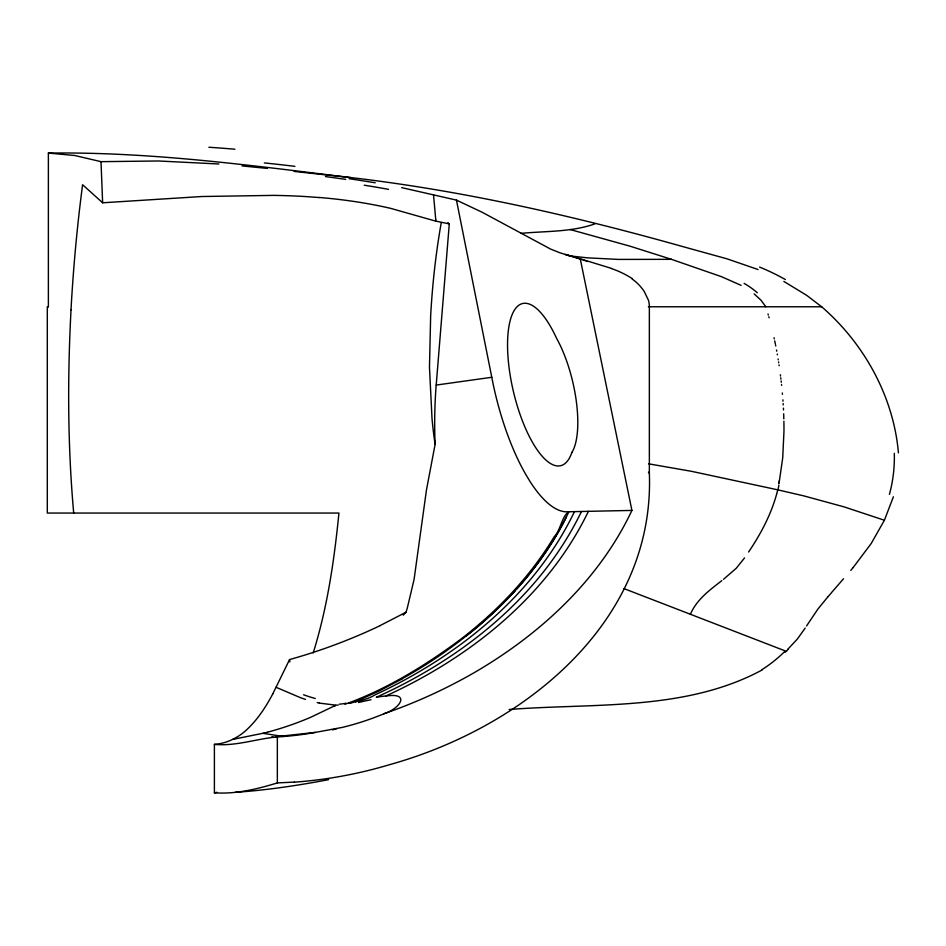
<?xml version="1.0" encoding="UTF-8"?>
<svg xmlns="http://www.w3.org/2000/svg" width="946" height="946" viewBox="0 0 946 946"><rect width="100%" height="100%" fill="white"/><g stroke="black" fill="none" stroke-linecap="round" stroke-linejoin="round"><path stroke-width="1.42" d="M48.376 306.776L48.376 153.086C148.96 151.691 248.975 165.148 348.601 177.316C462.346 190.43 574.139 215.972 684.242 247.001L726.966 258.814L758.053 269.527M272.791 693.879A305.889 105.006 90 0 1 249.165 727.344C240.012 736.851 227.655 743.402 214.399 744.384L214.399 792.819C235.826 794.285 257.005 789.153 277.344 782.921L277.344 736.922A350.682 328.711 89.9 0 0 315.385 732.393L342.476 727.368A311.92 292.361 -90 0 0 380.257 715.271L383.26 714.088M632.117 278.916L635.487 281.589A50.682 47.501 90 0 1 644.155 291.333L648.412 300.142A22.432 21.025 90 0 1 649.358 306.776L649.358 473.307C655.01 622.503 523.114 727.486 389.728 764.628A499.583 468.27 90 0 1 294.383 782.165M783.974 430.253L783.986 428.834M783.974 431.199L782.72 457.793L779.374 481.076M71.033 309.815C67.438 377.513 67.663 445.495 73.693 513.051M403.256 615.148L406 612.239L407.229 608.337L414.064 579.543L426.492 489.803L435.113 444.336L434.983 440.954A183.536 67.119 90 0 1 435.893 388.901L449.291 223.871L447.966 222.629M778.913 483.867L779.055 482.933M893.402 496.78L884.404 520.241L843.915 506.831L803.757 495.87L777.789 489.839L776.737 493.741M776.642 494.096C770.907 514.92 760.619 534.194 748.582 552.015M313.185 652.953C327.399 607.568 334.234 560.245 338.94 513.051L47.3 513.051L47.3 306.776L48.423 306.776M884.404 520.241L871.195 543.524L852.996 567.73M401.672 187.627L456.457 200.114L482.224 212.294L550.655 249.105L560.091 252.854L580.253 258.814L631.916 510.414C598.936 580.43 539.445 634.955 473.177 673.245A573.619 537.671 90 0 1 384.242 713.603L383.769 713.875M289.854 661.963L289.523 659.658L272.791 693.867M631.916 510.414L568.924 511.751C561.806 515.913 560.588 530.47 554.202 536.701C530.481 576.291 498.152 610.253 461.79 638.455C426.007 665.156 387.044 689.208 344.912 704.297M568.901 511.656C555.479 540.071 537.316 566.11 516.303 589.417M574.494 511.632C534.218 595.306 457.829 656.382 374.888 694.92C367.462 699.614 358.877 700.82 350.611 703.091M581.459 511.49C540.225 597.009 461.553 658.877 376.319 697.285C379.807 696.694 383.307 696.185 386.843 695.901C410.304 692.685 400.513 708.211 384.265 713.674M588.412 511.337C547.616 596.015 470.02 657.517 385.814 695.996M690.403 614.285C696.563 599.681 709.677 590.044 721.798 580.655M566.5 516.764C554.238 541.372 538.463 564.123 520.406 584.817A417.304 392.022 -87.4 0 1 466.331 635.83A504.159 471.132 85.8 0 1 401.908 678.826M806.548 625.968L817.888 609.082L827.963 596.737M805.164 628.085L797.336 639.07L787.947 649.122M744.573 557.892L736.248 568.274L723.489 579.33M852.63 568.179L850.761 570.403M843.536 578.751L831.629 592.468A41.127 30.307 87.8 0 1 830.517 593.863L828.164 596.512M785.097 652.255L786.126 651.262L623.946 588.601M761.979 670.04C685.034 711.475 593.355 702.902 509.125 709.5M401.967 679.027L378.849 691.1L355.554 701.778M406 612.239L380.138 625.566M594.904 223.871C571.218 232.243 545.452 231.013 520.785 233.378M336.764 728.68L332.484 729.874M267.966 732.062L269.338 731.696A351.545 325.566 -75.1 0 0 310.477 717.387L336.137 705.113L338.195 705.101M267.576 732.169L265.235 732.795M264.833 732.89L232.751 739.405M216.989 792.31L214.399 792.819M328.605 779.658C297.754 785.499 266.63 790.206 235.282 792.334M315.385 732.393L275.381 736.78M436.177 385.081L491.778 377.277L492.925 383.035A132.83 46.295 76.8 0 0 525.527 474.041L529.807 481.171A132.83 46.295 76.8 0 0 567.529 511.786L567.624 511.774M71.009 309.803A674.699 257.371 -90 0 1 82.609 184.73L102.641 202.787L201.912 196.52L273.997 195.373A254.427 84.537 2.7 0 1 304.399 196.484L319.488 197.56M294.372 782.094L277.344 782.921M273.087 736.922L271.608 737.005M48.376 153.086L74.734 155.499L101.009 161.66L158.467 160.986L218.893 163.989M741.085 285.349L721.526 276.693L671.471 259.334L618.353 259.417L587.371 257.832L569.93 255.917M277.344 736.922C256.425 738.767 235.814 746.418 214.399 744.384M648.377 306.776L821.66 306.776C864.147 343.481 893.556 396.599 898.428 452.85M335.262 705.101L319.37 703.091M283.067 736.461L263.071 733.339M242.058 165.928L267.257 168.412M648.554 463.812L691.467 471.309L777.789 489.839M294.064 171.427L350.883 177.612M349.074 178.664L375.207 182.767M319.523 197.489A191.163 63.524 2.7 0 1 390.793 208.392L435.787 221.151L449.291 223.871M569.788 255.893L567.127 255.195M319.31 703.079L317.182 702.606M580.253 258.814L611.53 268.404M570.071 229.523L630.261 246.256L671.471 259.334M565.531 254.486L573.288 256.827M573.737 256.969L579.177 258.731M305.511 699.401L301.23 697.959M579.626 258.873L581.885 259.642M583.233 260.103L584.593 260.564M585.941 261.037L587.289 261.522M300.497 697.699L276.102 687.293M566.418 254.923L565.767 254.604M783.879 281.435L806.69 295.341L821.66 306.776M754.151 293.899L760.962 300.178L765.834 306.776M648.424 472.16L649.358 473.307M768.01 313.966L768.318 315.006M768.814 316.756L769.11 317.809M774.053 337.746L774.301 338.905M774.715 340.856L775.365 344.001M775.531 344.793L775.755 345.976M456.457 200.114L491.778 377.277M776.524 349.985L776.749 351.191M777.257 354.041L777.399 354.868M778.097 358.995L778.227 359.835M778.57 361.928L778.7 362.767M779.019 364.872L779.137 365.724M433.54 194.911L435.728 219.484M780.379 374.758L780.545 376.07M780.769 377.832L780.923 379.145M781.124 380.907L781.278 382.231M781.514 384.443L781.609 385.341M782.342 392.98L782.448 394.352M782.886 399.827L782.981 401.21M783.134 403.528L783.217 404.912M783.406 408.14L783.501 410.008M783.666 413.757L783.785 417.032M435.739 219.744L435.775 220.643M101.009 161.66L102.641 202.787M783.808 417.966L783.832 418.901M783.891 421.266L783.915 422.2M783.927 423.146L783.974 427.876M786.292 651.475A45.585 34.742 -86 0 1 788.077 649.334M778.83 485.298A33.82 25.637 87.7 0 1 777.919 489.898M778.783 482.85A48.4 37 87.4 0 1 779.102 480.982M744.124 283.374A78.743 46.472 8.5 0 1 757.308 292.763M784.589 651.64A181.774 156.22 66.9 0 1 761.826 669.768M325.471 176.583A186.362 17.146 6.7 0 1 345.692 179.385M315.278 698.491A277.675 113.662 53 0 1 303.583 694.766M335.274 705.775A56.866 17.182 -29.3 0 1 334.435 705.728M350.942 702.701A82.219 26.299 -30.8 0 1 348.778 703.221M346.118 703.185A60.083 16.874 -27.8 0 1 339.33 704.202M380.174 625.625A522.866 477.47 -35.2 0 1 289.5 659.575M358.534 702.511A131.293 14.639 -20 0 1 371.009 699.721M515.263 590.682A421.1 395.582 -87.4 0 1 466.343 635.854M611.471 268.605A100.619 94.316 90 0 1 632.271 278.644M759.579 267.079A306.433 246.398 -36.7 0 1 785.334 279.531M894.301 453.311A93.134 61.242 -88.1 0 1 889.406 494.356M435.101 444.336A190.229 69.566 90 0 1 432.026 418.7L429.472 367.285L430.667 315.503A324.738 118.758 90 0 1 441.191 223.008M208.889 147.245A438.447 138.518 8.4 0 1 234.904 149.22M264.36 162.925A276.871 41.931 6.8 0 1 294.904 166.342M364.257 185.203A202.681 27.801 5.8 0 1 388.522 189.354M571.928 452.389A72.511 25.27 76.8 0 0 556.555 338.278A83.295 29.03 76.8 0 0 511.1 317.43A83.295 29.03 76.8 0 0 526.26 430.075A83.295 29.03 76.8 0 0 571.916 452.389"/></g></svg>
